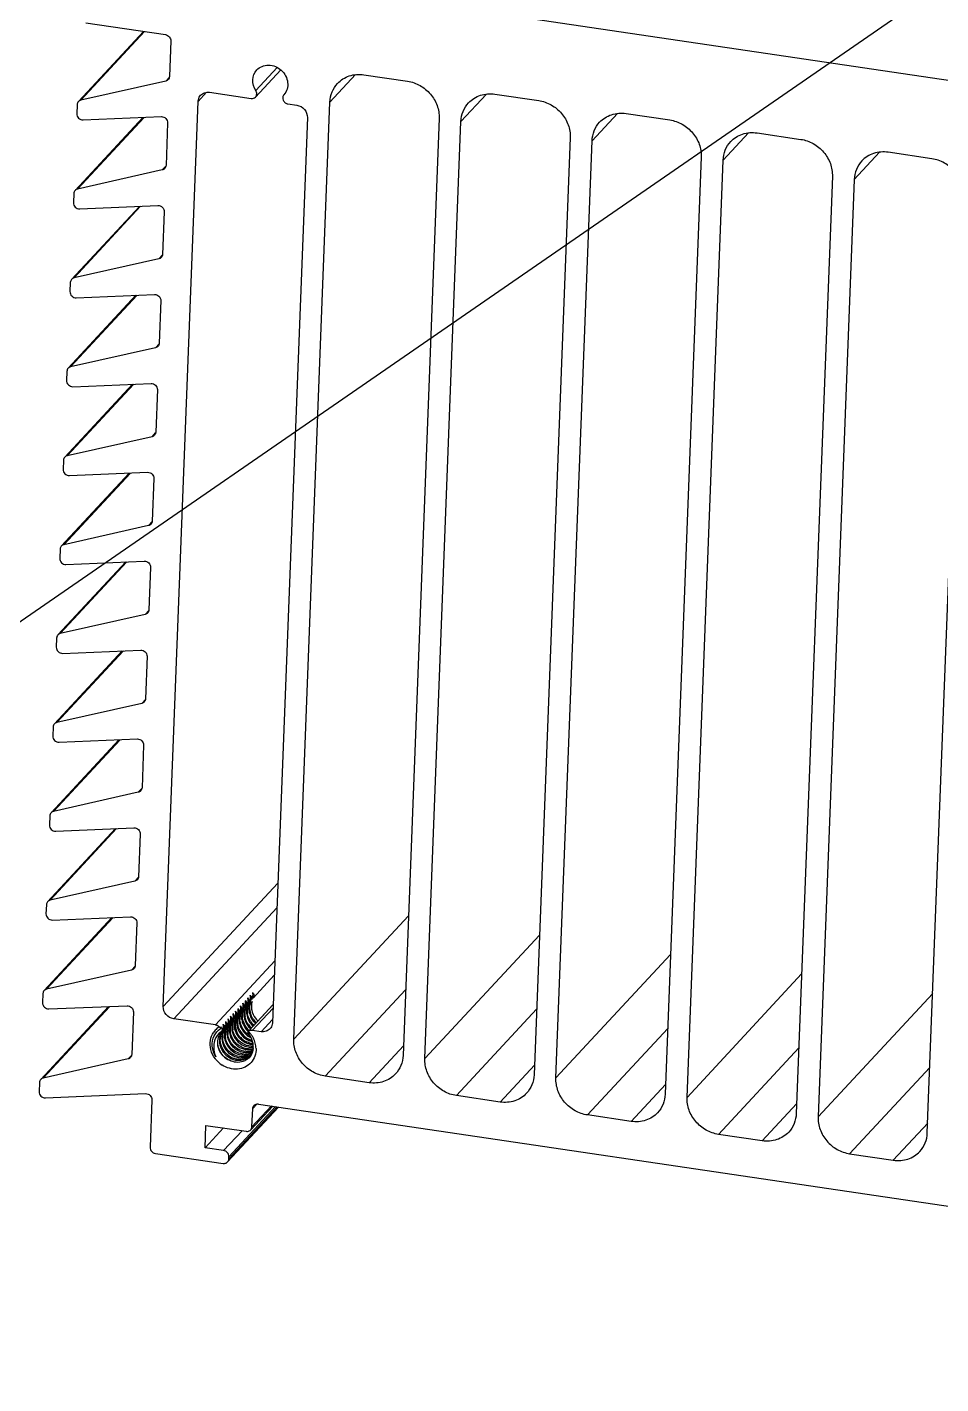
# Model space of a CAD drawing. Extents: x -425 to 6552, y -3049 to 3105.
# Drawn here: x 191.23 to 223.07, y -2751.08 to -2703.76 of the extents above; entities that cross this region are included whole.
import ezdxf

# ---------------------------------------------------------------- set-up
doc = ezdxf.new("R2010")
doc.units = 0
doc.layers.get('0').update_dxf_attribs({"linetype": 'CONTINUOUS'})
doc.layers.add('DIM', color=1, linetype='CONTINUOUS')

msp = doc.modelspace()

# ---------------------------------------------------------------- linework, layer by layer
at = {"color": 7, "linetype": 'CONTINUOUS'}
for p, q in [((245.513, -2708.902), (194.127, -2701.299)), ((195.286, -2703.912), (193.015, -2706.359)), ((193.1, -2706.31), (195.321, -2703.917)), ((193.273, -2703.614), (196.051, -2704.025)), ((196.234, -2704.24), (196.186, -2705.487)), ((200.066, -2705.253), (199.186, -2706.2)), ((199.197, -2705.975), (199.945, -2705.17)), ((196.057, -2705.644), (193.1, -2706.31)), ((196.057, -2705.644), (196.184, -2705.507)), ((201.779, -2706.375), (202.666, -2705.42)), ((202.964, -2705.424), (204.487, -2705.649)), ((197.186, -2706.353), (197.48, -2706.036)), ((197.582, -2706.036), (199.033, -2706.251)), ((206.347, -2707.051), (207.234, -2706.096)), ((207.532, -2706.1), (209.055, -2706.325)), ((192.971, -2706.467), (192.959, -2706.784)), ((195.971, -2737.916), (197.186, -2706.353)), ((200.317, -2706.441), (200.627, -2706.487)), ((200.521, -2739.059), (201.779, -2706.375)), ((210.915, -2707.727), (211.801, -2706.772)), ((212.1, -2706.775), (213.622, -2707.001)), ((195.259, -2706.912), (192.896, -2709.459)), ((192.981, -2709.411), (195.301, -2706.911)), ((193.179, -2707.001), (195.905, -2706.885)), ((196.124, -2707.102), (196.067, -2708.588)), ((200.993, -2706.916), (199.777, -2738.479)), ((205.586, -2706.939), (204.327, -2739.622)), ((205.088, -2739.735), (206.347, -2707.051)), ((210.153, -2707.614), (208.895, -2740.298)), ((209.656, -2740.41), (210.915, -2707.727)), ((215.482, -2708.403), (216.369, -2707.447)), ((216.667, -2707.451), (218.19, -2707.676)), ((220.05, -2709.079), (220.937, -2708.123)), ((222.757, -2708.352), (221.235, -2708.127)), ((195.938, -2708.744), (196.065, -2708.608)), ((214.721, -2708.29), (213.462, -2740.974)), ((214.224, -2741.086), (215.482, -2708.403)), ((195.938, -2708.744), (192.981, -2709.411)), ((219.289, -2708.966), (218.03, -2741.649)), ((220.05, -2709.079), (218.791, -2741.762)), ((192.852, -2709.567), (192.84, -2709.884)), ((222.598, -2742.325), (223.856, -2709.642)), ((195.14, -2710.013), (192.776, -2712.559)), ((192.861, -2712.511), (195.182, -2710.011)), ((193.059, -2710.101), (195.785, -2709.985)), ((196.005, -2710.202), (195.947, -2711.688)), ((195.819, -2711.844), (192.861, -2712.511)), ((195.819, -2711.844), (195.945, -2711.708)), ((192.732, -2712.667), (192.72, -2712.984)), ((195.02, -2713.113), (192.657, -2715.66)), ((192.742, -2715.611), (195.062, -2713.111)), ((192.94, -2713.201), (195.666, -2713.086)), ((195.885, -2713.302), (195.828, -2714.788)), ((195.699, -2714.944), (195.826, -2714.808)), ((195.699, -2714.944), (192.742, -2715.611)), ((192.613, -2715.768), (192.601, -2716.085)), ((194.901, -2716.213), (192.537, -2718.76)), ((192.623, -2718.711), (194.943, -2716.211)), ((192.82, -2716.302), (195.546, -2716.186)), ((195.766, -2716.403), (195.709, -2717.888)), ((195.58, -2718.045), (192.623, -2718.711)), ((195.58, -2718.045), (195.706, -2717.908)), ((192.494, -2718.868), (192.481, -2719.185)), ((194.782, -2719.313), (192.418, -2721.86)), ((192.503, -2721.812), (194.824, -2719.312)), ((192.701, -2719.402), (195.427, -2719.286)), ((195.647, -2719.503), (195.589, -2720.989)), ((195.46, -2721.145), (195.587, -2721.009)), ((195.46, -2721.145), (192.503, -2721.812)), ((194.662, -2722.414), (192.299, -2724.96)), ((192.374, -2721.968), (192.362, -2722.285)), ((192.384, -2724.912), (194.704, -2722.412)), ((192.582, -2722.502), (195.308, -2722.386)), ((195.527, -2722.603), (195.47, -2724.089)), ((195.341, -2724.245), (192.384, -2724.912)), ((195.341, -2724.245), (195.468, -2724.109)), ((192.255, -2725.068), (192.243, -2725.385)), ((194.543, -2725.514), (192.179, -2728.061)), ((192.264, -2728.012), (194.585, -2725.512)), ((192.462, -2725.602), (195.188, -2725.487)), ((195.408, -2725.703), (195.351, -2727.189)), ((195.222, -2727.345), (192.264, -2728.012)), ((195.222, -2727.345), (195.348, -2727.209)), ((192.136, -2728.169), (192.123, -2728.486)), ((192.343, -2728.703), (195.069, -2728.587)), ((194.424, -2728.614), (192.06, -2731.161)), ((192.145, -2731.112), (194.465, -2728.612)), ((195.288, -2728.804), (195.231, -2730.289)), ((195.102, -2730.446), (192.145, -2731.112)), ((195.102, -2730.446), (195.229, -2730.309)), ((192.016, -2731.269), (192.004, -2731.586)), ((194.304, -2731.714), (191.94, -2734.261)), ((192.026, -2734.213), (194.346, -2731.713)), ((192.224, -2731.803), (194.949, -2731.687)), ((195.169, -2731.904), (195.112, -2733.39)), ((194.983, -2733.546), (192.026, -2734.213)), ((194.983, -2733.546), (195.109, -2733.41)), ((195.971, -2737.916), (199.965, -2733.613)), ((191.897, -2734.369), (191.885, -2734.686)), ((196.337, -2738.346), (199.932, -2734.473)), ((194.185, -2734.815), (191.821, -2737.361)), ((191.906, -2737.313), (194.227, -2734.813)), ((192.104, -2734.903), (194.83, -2734.787)), ((195.05, -2735.004), (194.992, -2736.49)), ((200.521, -2739.059), (204.514, -2734.756)), ((205.088, -2739.735), (209.082, -2735.432)), ((209.656, -2740.41), (213.65, -2736.107)), ((194.864, -2736.646), (194.99, -2736.51)), ((197.788, -2738.561), (199.86, -2736.328)), ((194.864, -2736.646), (191.906, -2737.313)), ((199.099, -2737.621), (199.841, -2736.822)), ((214.224, -2741.086), (218.217, -2736.783)), ((191.777, -2737.469), (191.765, -2737.786)), ((201.619, -2740.348), (204.415, -2737.336)), ((218.791, -2741.762), (222.785, -2737.459)), ((194.065, -2737.915), (191.702, -2740.462)), ((191.787, -2740.413), (194.107, -2737.913)), ((191.985, -2738.003), (194.711, -2737.888)), ((199.802, -2737.851), (198.966, -2738.751)), ((199.066, -2737.742), (199.01, -2737.803)), ((199.073, -2738.751), (199.797, -2737.971)), ((206.187, -2741.024), (208.983, -2738.012)), ((194.93, -2738.104), (194.873, -2739.59)), ((197.788, -2738.561), (196.337, -2738.346)), ((199.382, -2738.796), (199.782, -2738.366)), ((199.382, -2738.796), (199.073, -2738.751)), ((210.755, -2741.7), (213.55, -2738.688)), ((203.142, -2740.574), (204.34, -2739.283)), ((215.322, -2742.376), (218.118, -2739.364)), ((194.744, -2739.746), (191.787, -2740.413)), ((194.744, -2739.746), (194.871, -2739.61)), ((203.142, -2740.574), (201.619, -2740.348)), ((207.71, -2741.249), (208.908, -2739.958)), ((219.89, -2743.052), (222.686, -2740.039)), ((191.658, -2740.57), (191.646, -2740.887)), ((212.277, -2741.925), (213.475, -2740.634)), ((191.865, -2741.104), (195.358, -2740.955)), ((195.578, -2741.172), (195.514, -2742.826)), ((199.088, -2741.476), (199.235, -2741.318)), ((199.285, -2741.318), (237.349, -2746.95)), ((207.71, -2741.249), (206.187, -2741.024)), ((216.845, -2742.601), (218.043, -2741.31)), ((199.99, -2741.422), (198.211, -2743.339)), ((198.255, -2743.231), (199.941, -2741.415)), ((198.257, -2743.157), (199.882, -2741.406)), ((199.787, -2741.392), (199.02, -2742.219)), ((199.063, -2742.111), (199.738, -2741.385)), ((199.063, -2742.111), (199.088, -2741.476)), ((212.277, -2741.925), (210.755, -2741.7)), ((197.427, -2742.846), (197.457, -2742.062)), ((197.427, -2742.846), (198.071, -2742.152)), ((197.457, -2742.062), (198.866, -2742.27)), ((198.074, -2742.942), (198.718, -2742.248)), ((221.412, -2743.277), (222.611, -2741.986)), ((216.845, -2742.601), (215.322, -2742.376)), ((195.697, -2743.041), (198.057, -2743.39)), ((198.074, -2742.942), (197.427, -2742.846)), ((198.255, -2743.231), (198.257, -2743.157)), ((219.89, -2743.052), (221.412, -2743.277))]:
    msp.add_line(p, q, dxfattribs=at)
for centre, radius, start, end in [((198.742, -2737.607), 0.271, 12.8771, 18.2275), ((198.731, -2737.609), 0.283, 7.8203, 12.8852), ((198.726, -2737.61), 0.288, 2.9397, 7.8266), ((198.828, -2737.515), 0.271, 12.8771, 18.2275), ((198.814, -2737.518), 0.286, 2.9188, 12.8566), ((198.315, -2738.067), 0.271, 12.95, 18.2282), ((198.304, -2738.07), 0.282, 7.945, 12.9577), ((198.298, -2738.07), 0.288, 3.1011, 7.9511), ((198.401, -2737.975), 0.271, 12.8771, 18.2275), ((198.389, -2737.978), 0.283, 7.8203, 12.8852), ((198.384, -2737.978), 0.288, 2.9397, 7.8266), ((199.177, -2738.362), 0.561, 145.7705, 153.1678), ((199.165, -2738.353), 0.546, 138.22, 145.7736), ((199.268, -2738.272), 0.567, 153.7739, 161.3307), ((199.306, -2738.244), 0.577, 160.3379, 167.5938), ((198.486, -2737.883), 0.271, 12.8771, 18.2275), ((198.475, -2737.886), 0.283, 7.8203, 12.8852), ((198.469, -2737.886), 0.288, 2.9397, 7.8266), ((198.639, -2737.883), 0.159, 318.1649, 324.727), ((199.263, -2738.27), 0.562, 146.1315, 153.7778), ((199.25, -2738.261), 0.546, 138.224, 146.1358), ((199.363, -2738.183), 0.577, 160.3375, 167.5854), ((199.417, -2738.157), 0.603, 168.7723, 175.8726), ((199.352, -2738.18), 0.565, 152.9925, 160.3046), ((199.394, -2738.153), 0.579, 161.3859, 168.7714), ((198.571, -2737.791), 0.271, 12.8771, 18.2275), ((198.56, -2737.793), 0.283, 7.8203, 12.8852), ((198.555, -2737.794), 0.288, 2.9397, 7.8266), ((198.724, -2737.791), 0.159, 318.1649, 324.727), ((199.382, -2738.149), 0.567, 153.7882, 161.3505), ((199.347, -2738.177), 0.56, 145.6803, 152.9955), ((199.492, -2738.098), 0.621, 175.8723, 182.8181), ((199.473, -2738.096), 0.603, 168.7723, 175.8726), ((199.45, -2738.092), 0.579, 161.3859, 168.7714), ((199.336, -2738.169), 0.546, 138.2191, 145.6832), ((199.518, -2738.066), 0.618, 175.0116, 182.0028), ((199.439, -2738.088), 0.567, 153.7882, 161.3505), ((199.5, -2738.065), 0.601, 167.8949, 175.0118), ((199.478, -2738.06), 0.578, 160.5788, 167.8936), ((198.657, -2737.699), 0.271, 12.8771, 18.2275), ((198.646, -2737.701), 0.283, 7.8203, 12.8852), ((198.64, -2737.702), 0.288, 2.9397, 7.8266), ((198.81, -2737.699), 0.159, 318.1649, 324.727), ((199.434, -2738.086), 0.562, 146.1395, 153.7921), ((199.575, -2738.006), 0.618, 175.0116, 182.0028), ((199.597, -2738.005), 0.641, 182.023, 188.8162), ((199.557, -2738.004), 0.601, 167.8949, 175.0118), ((199.421, -2738.077), 0.546, 138.2241, 146.1438), ((199.633, -2737.973), 0.648, 185.0594, 191.8003), ((199.57, -2737.969), 0.584, 163.4917, 170.9759), ((198.895, -2737.607), 0.159, 318.1649, 324.727), ((199.656, -2737.913), 0.615, 170.966, 178.0859), ((199.626, -2737.909), 0.584, 163.4917, 170.9759), ((198.98, -2737.515), 0.16, 318.1732, 323.8086), ((197.888, -2738.528), 0.271, 12.8771, 18.2275), ((197.877, -2738.53), 0.283, 7.8203, 12.8852), ((197.871, -2738.531), 0.288, 2.9397, 7.8266), ((197.973, -2738.435), 0.271, 12.9316, 18.228), ((197.962, -2738.438), 0.282, 7.9153, 12.9395), ((197.957, -2738.439), 0.288, 3.0653, 7.9214), ((198.749, -2738.822), 0.561, 145.7679, 153.1836), ((198.737, -2738.814), 0.546, 138.2199, 145.7708), ((198.839, -2738.732), 0.566, 153.1404, 160.5122), ((198.88, -2738.705), 0.578, 160.596, 167.9352), ((198.059, -2738.343), 0.271, 12.8771, 18.2275), ((198.048, -2738.346), 0.283, 7.8203, 12.8852), ((198.042, -2738.347), 0.288, 2.9397, 7.8266), ((198.211, -2738.344), 0.159, 318.1649, 324.727), ((198.835, -2738.73), 0.561, 145.761, 153.1435), ((198.868, -2738.701), 0.566, 153.1642, 160.5617), ((198.959, -2738.649), 0.601, 167.9365, 175.0788), ((198.823, -2738.722), 0.546, 138.2199, 145.764), ((198.936, -2738.644), 0.578, 160.596, 167.9352), ((198.994, -2738.618), 0.607, 171.3072, 177.619), ((198.925, -2738.64), 0.566, 153.1642, 160.5617), ((198.144, -2738.251), 0.271, 12.9412, 18.2281), ((198.133, -2738.254), 0.282, 7.9308, 12.9489), ((198.128, -2738.255), 0.288, 3.0841, 7.9368), ((198.297, -2738.252), 0.159, 318.1648, 324.747), ((198.92, -2738.638), 0.561, 145.7683, 153.1673), ((199.051, -2738.557), 0.607, 171.3072, 177.619), ((199.035, -2738.555), 0.592, 164.8832, 171.3069), ((198.908, -2738.63), 0.546, 138.2199, 145.7713), ((199.016, -2738.55), 0.572, 158.2995, 164.8819), ((199.091, -2738.527), 0.619, 175.0815, 182.0639), ((199.073, -2738.525), 0.601, 167.9392, 175.082), ((199.006, -2738.546), 0.562, 145.0063, 158.27), ((199.051, -2738.52), 0.578, 160.5983, 167.938), ((198.23, -2738.159), 0.271, 12.8771, 18.2275), ((198.215, -2738.162), 0.286, 2.9188, 12.8566), ((198.382, -2738.16), 0.159, 318.1649, 324.727), ((199.039, -2738.517), 0.566, 153.1658, 160.564), ((199.147, -2738.466), 0.619, 175.0815, 182.0639), ((199.17, -2738.465), 0.641, 182.0838, 188.8247), ((199.13, -2738.464), 0.601, 167.9392, 175.082), ((199.107, -2738.46), 0.578, 160.5983, 167.938), ((198.994, -2738.538), 0.547, 138.2125, 144.9809), ((199.176, -2738.435), 0.618, 175.0411, 182.028), ((199.199, -2738.434), 0.641, 182.0484, 188.8387), ((199.159, -2738.433), 0.601, 167.9157, 175.0414), ((199.096, -2738.456), 0.566, 153.1658, 160.564), ((199.136, -2738.428), 0.578, 160.591, 167.9143), ((198.471, -2738.071), 0.155, 318.161, 327.0345), ((199.091, -2738.454), 0.561, 145.7691, 153.1689), ((199.125, -2738.425), 0.566, 153.1648, 160.557), ((199.233, -2738.374), 0.618, 175.0411, 182.028), ((199.256, -2738.373), 0.641, 182.0484, 188.8387), ((199.215, -2738.372), 0.601, 167.9157, 175.0414), ((199.079, -2738.446), 0.546, 138.2199, 145.7721), ((199.192, -2738.368), 0.578, 160.591, 167.9143), ((199.264, -2738.343), 0.621, 175.8452, 182.7891), ((199.25, -2738.342), 0.606, 171.3656, 175.835), ((199.181, -2738.364), 0.566, 153.1648, 160.557), ((199.239, -2738.34), 0.595, 168.7272, 171.3598), ((199.223, -2738.337), 0.579, 161.3661, 168.7473), ((198.553, -2737.975), 0.159, 318.1649, 324.727), ((199.211, -2738.333), 0.567, 153.7739, 161.3307), ((199.321, -2738.282), 0.621, 175.8452, 182.7891), ((199.344, -2738.28), 0.644, 182.8087, 189.5613), ((199.302, -2738.281), 0.603, 168.7482, 175.8454), ((199.377, -2738.274), 0.678, 189.6004, 202.581), ((199.279, -2738.276), 0.579, 161.3661, 168.7473), ((199.346, -2738.25), 0.617, 174.6628, 181.5906), ((199.329, -2738.249), 0.6, 167.5952, 174.663), ((199.417, -2738.239), 0.689, 194.9064, 207.6529), ((199.402, -2738.19), 0.617, 174.644, 181.565), ((199.425, -2738.189), 0.64, 181.5849, 188.3106), ((199.385, -2738.188), 0.6, 167.5867, 174.6442), ((199.435, -2738.158), 0.621, 175.8723, 182.8181), ((199.458, -2738.157), 0.644, 182.8376, 189.5908), ((199.515, -2738.096), 0.644, 182.8376, 189.5908), ((199.541, -2738.065), 0.641, 182.023, 188.8162), ((199.611, -2738.043), 0.716, 215.1039, 228.1156), ((199.698, -2737.95), 0.717, 217.288, 223.5494), ((199.695, -2737.953), 0.713, 223.5637, 227.938), ((199.754, -2737.889), 0.717, 217.288, 223.5494), ((199.751, -2737.892), 0.713, 223.5636, 227.848), ((199.457, -2738.342), 0.0818, 140.9082, 151.3227), ((199.628, -2738.158), 0.0818, 140.9084, 151.333), ((198.283, -2739.196), 0.673, 137.9641, 145.2825), ((198.287, -2739.2), 0.679, 124.2276, 137.9534), ((197.759, -2738.761), 0.203, 74.1966, 81.538), ((198.37, -2739.301), 0.637, 144.7589, 151.9898), ((197.755, -2738.773), 0.215, 60.9015, 74.1794), ((198.361, -2739.296), 0.627, 130.4333, 144.7173), ((198.282, -2739.193), 0.67, 122.9877, 124.1941), ((198.372, -2739.155), 0.51, 138.2503, 145.1409), ((198.316, -2739.213), 0.632, 121.5589, 125.0032), ((198.35, -2739.282), 0.609, 123.2173, 130.406), ((198.498, -2739.101), 0.566, 153.4464, 160.9034), ((197.711, -2738.713), 0.277, 8.0239, 18.1824), ((198.493, -2739.099), 0.561, 145.9413, 153.4499), ((198.526, -2739.069), 0.566, 153.1866, 160.621), ((197.902, -2738.73), 0.122, 339.3692, 347.1406), ((198.635, -2739.019), 0.619, 175.2558, 182.315), ((198.617, -2739.017), 0.601, 168.049, 175.2563), ((198.481, -2739.09), 0.546, 138.2219, 145.9449), ((198.594, -2739.012), 0.578, 160.6559, 168.0476), ((198.663, -2738.987), 0.618, 174.9451, 181.9074), ((198.583, -2739.009), 0.566, 153.1866, 160.621), ((197.802, -2738.62), 0.271, 12.8771, 18.2275), ((197.791, -2738.622), 0.283, 7.8203, 12.8852), ((197.954, -2738.62), 0.16, 318.1732, 323.8086), ((198.578, -2739.006), 0.561, 145.7708, 153.1896), ((198.612, -2738.977), 0.566, 153.605, 160.5162), ((198.719, -2738.926), 0.618, 174.9451, 181.9074), ((198.742, -2738.925), 0.641, 181.9277, 188.7016), ((198.702, -2738.925), 0.6, 167.8483, 174.9453), ((198.566, -2738.998), 0.546, 138.2199, 145.7737), ((198.679, -2738.92), 0.577, 160.5495, 167.847), ((198.75, -2738.895), 0.619, 175.2383, 182.2948), ((198.773, -2738.894), 0.642, 182.3155, 189.1458), ((198.732, -2738.894), 0.601, 168.0355, 175.2388), ((198.668, -2738.916), 0.566, 153.1425, 160.5158), ((198.709, -2738.889), 0.578, 160.6465, 168.0341), ((198.04, -2738.528), 0.159, 318.1649, 324.727), ((198.664, -2738.914), 0.561, 145.7618, 153.1455), ((198.697, -2738.885), 0.566, 153.1806, 160.6116), ((198.806, -2738.834), 0.619, 175.2383, 182.2948), ((198.829, -2738.833), 0.642, 182.3155, 189.1458), ((198.788, -2738.833), 0.601, 168.0355, 175.2388), ((198.652, -2738.906), 0.546, 138.2199, 145.7649), ((198.765, -2738.828), 0.578, 160.6465, 168.0341), ((198.834, -2738.803), 0.618, 174.9367, 181.8971), ((198.857, -2738.802), 0.641, 181.9174, 188.6903), ((198.816, -2738.801), 0.6, 167.8424, 174.9369), ((198.754, -2738.824), 0.566, 153.1806, 160.6116), ((198.794, -2738.797), 0.577, 160.5458, 167.8411), ((198.126, -2738.436), 0.159, 318.1647, 324.7855), ((198.783, -2738.793), 0.566, 153.1404, 160.5122), ((198.89, -2738.742), 0.618, 174.9367, 181.8971), ((198.913, -2738.741), 0.641, 181.9174, 188.6903), ((198.873, -2738.741), 0.6, 167.8424, 174.9369), ((198.85, -2738.736), 0.577, 160.5458, 167.8411), ((198.92, -2738.711), 0.619, 175.0783, 182.0597), ((198.943, -2738.71), 0.641, 182.0796, 188.818), ((198.902, -2738.709), 0.601, 167.9365, 175.0788), ((198.976, -2738.65), 0.619, 175.0783, 182.0597), ((198.999, -2738.649), 0.641, 182.0796, 188.818), ((199.013, -2738.619), 0.626, 177.6327, 183.8015), ((199.035, -2738.617), 0.648, 183.7994, 189.8129), ((199.07, -2738.558), 0.626, 177.6327, 183.8015), ((199.091, -2738.557), 0.648, 183.7994, 189.8129), ((199.105, -2738.554), 0.662, 189.8106, 195.7461), ((199.114, -2738.526), 0.641, 182.0838, 188.8247), ((199.148, -2738.52), 0.676, 188.8656, 201.8207), ((199.204, -2738.459), 0.676, 188.8656, 201.8207), ((199.158, -2738.531), 0.72, 212.9488, 224.571), ((199.233, -2738.447), 0.707, 201.8694, 214.5554), ((199.268, -2738.413), 0.713, 208.3138, 233.3957), ((199.185, -2738.502), 0.718, 220.913, 233.8128), ((199.24, -2738.442), 0.716, 214.5445, 233.8249), ((199.441, -2738.227), 0.716, 207.6466, 227.9819), ((199.354, -2738.32), 0.715, 221.5152, 234.0815), ((199.259, -2738.426), 0.698, 233.3807, 239.7535), ((199.315, -2738.365), 0.698, 233.3807, 239.7535), ((199.497, -2738.166), 0.716, 213.8213, 227.8365), ((198.337, -2739.365), 0.784, 35.3431, 42.2301), ((199.344, -2738.333), 0.698, 234.0778, 239.6498), ((199.038, -2738.912), 0.162, 118.9962, 126.9142), ((198.281, -2739.443), 0.933, 33.0168, 45.0775), ((199.526, -2738.135), 0.716, 215.2463, 227.8333), ((199.306, -2738.38), 0.68, 239.7705, 246.2304), ((198.34, -2739.362), 0.78, 32.7296, 35.3449), ((198.347, -2739.358), 0.771, 30.813, 32.729), ((198.354, -2739.354), 0.763, 29.3868, 30.8123), ((198.37, -2739.345), 0.745, 24.9663, 29.3997), ((199.582, -2738.074), 0.716, 221.5422, 227.8333), ((198.301, -2739.431), 0.91, 27.0439, 33.0285), ((199.153, -2738.537), 0.713, 224.535, 232.5867), ((199.147, -2738.545), 0.702, 232.6137, 236.3784), ((199.169, -2738.524), 0.69, 233.7975, 245.7006), ((199.229, -2738.458), 0.697, 233.8157, 240.3904), ((198.943, -2738.821), 0.604, 259.3547, 266.42), ((199.219, -2738.475), 0.677, 240.4094, 247.03), ((199.12, -2738.603), 0.638, 250.1217, 260.9153), ((199.25, -2738.441), 0.68, 239.772, 245.4988), ((199.028, -2738.734), 0.599, 260.6196, 267.6656), ((198.97, -2738.819), 0.575, 267.6627, 274.8419), ((199.215, -2738.485), 0.666, 247.0391, 249.6287), ((199.241, -2738.46), 0.659, 245.468, 255.1136), ((199.207, -2738.508), 0.642, 249.5837, 258.9823), ((198.892, -2738.962), 0.523, 281.3348, 289.2444), ((199.027, -2738.758), 0.575, 267.6627, 274.8419), ((199.114, -2738.642), 0.599, 260.9531, 267.4537), ((198.973, -2738.85), 0.544, 274.8396, 282.3022), ((199.056, -2738.73), 0.572, 267.4729, 274.1632), ((198.867, -2739.007), 0.509, 289.8127, 294.1821), ((198.392, -2739.335), 0.721, 18.9494, 24.9616), ((198.948, -2738.9), 0.524, 281.3399, 287.4327), ((198.895, -2738.972), 0.513, 289.2654, 291.5459), ((198.415, -2739.327), 0.697, 12.8288, 18.9529), ((199.028, -2738.781), 0.552, 274.8658, 278.5477), ((199.112, -2738.663), 0.578, 267.4867, 269.378), ((198.441, -2739.321), 0.671, 8.6613, 12.817), ((198.459, -2739.318), 0.652, 6.4951, 8.652), ((198.474, -2739.316), 0.636, 0.0443, 6.5069), ((198.499, -2739.316), 0.612, 353.4452, 0.0462), ((198.325, -2739.418), 0.883, 20.8267, 27.0267), ((198.345, -2739.411), 0.862, 14.4581, 20.831), ((198.378, -2739.403), 0.828, 7.9943, 14.4614), ((198.407, -2739.398), 0.798, 1.3554, 7.9773), ((198.535, -2739.17), 0.941, 224.8816, 236.8193), ((198.857, -2738.918), 0.6, 260.5154, 267.4909), ((198.799, -2739.002), 0.576, 267.4876, 274.6423), ((198.611, -2739.285), 0.507, 288.9423, 296.7549), ((198.856, -2738.941), 0.576, 267.4876, 274.6423), ((198.802, -2739.033), 0.545, 274.6398, 282.0865), ((198.885, -2738.906), 0.58, 266.416, 273.6947), ((198.697, -2739.194), 0.506, 289.7885, 297.6097), ((198.777, -2739.086), 0.523, 281.3601, 289.264), ((198.726, -2739.162), 0.507, 289.2675, 297.3442), ((198.807, -2739.056), 0.521, 282.1164, 289.7972), ((198.887, -2738.938), 0.548, 273.6915, 281.3026), ((198.782, -2739.101), 0.507, 289.2675, 297.3442), ((198.625, -2739.31), 0.479, 317.1331, 319.5169), ((198.812, -2739.071), 0.506, 289.8009, 297.6229), ((198.789, -2739.115), 0.492, 297.3657, 301.9015)]:
    msp.add_arc(centre, radius, start, end, dxfattribs=at)
for points, knots in [([(196.051, -2704.025), (196.101, -2704.033), (196.197, -2704.087), (196.236, -2704.19), (196.234, -2704.24)], [0, 0, 0, 0, 0.504754, 1, 1, 1, 1]), ([(199.197, -2705.975), (199.126, -2705.865), (199.045, -2705.605), (199.148, -2705.347), (199.231, -2705.257)], [0, 0, 0, 0, 0.516665, 1, 1, 1, 1]), ([(199.231, -2705.257), (199.282, -2705.202), (199.411, -2705.114), (199.725, -2705.058), (200.125, -2705.226), (200.328, -2705.609), (200.302, -2705.927), (200.225, -2706.065), (200.176, -2706.12)], [0, 0, 0, 0, 0.119408, 0.242748, 0.499668, 0.756916, 0.880478, 1, 1, 1, 1]), ([(202.042, -2705.728), (202.153, -2705.608), (202.449, -2705.421), (202.796, -2705.399), (202.964, -2705.424)], [0, 0, 0, 0, 0.489488, 1, 1, 1, 1]), ([(201.779, -2706.375), (201.784, -2706.256), (201.832, -2706.019), (201.962, -2705.814), (202.042, -2705.728)], [0, 0, 0, 0, 0.506006, 1, 1, 1, 1]), ([(204.487, -2705.649), (204.638, -2705.671), (204.937, -2705.777), (205.301, -2706.078), (205.54, -2706.481), (205.591, -2706.79), (205.586, -2706.939)], [0, 0, 0, 0, 0.249771, 0.504441, 0.756562, 1, 1, 1, 1]), ([(197.186, -2706.353), (197.187, -2706.333), (197.197, -2706.255), (197.234, -2706.18), (197.274, -2706.137)], [0, 0, 0, 0, 0.255479, 1, 1, 1, 1]), ([(197.274, -2706.137), (197.311, -2706.097), (197.41, -2706.035), (197.525, -2706.028), (197.582, -2706.036)], [0, 0, 0, 0, 0.489704, 1, 1, 1, 1]), ([(199.033, -2706.251), (199.061, -2706.255), (199.119, -2706.251), (199.168, -2706.22), (199.186, -2706.2)], [0, 0, 0, 0, 0.510051, 1, 1, 1, 1]), ([(199.186, -2706.2), (199.213, -2706.172), (199.245, -2706.091), (199.219, -2706.01), (199.197, -2705.975)], [0, 0, 0, 0, 0.483181, 1, 1, 1, 1]), ([(200.176, -2706.12), (200.154, -2706.145), (200.125, -2706.211), (200.144, -2706.318), (200.213, -2706.405), (200.282, -2706.436), (200.317, -2706.441)], [0, 0, 0, 0, 0.235113, 0.483665, 0.743245, 1, 1, 1, 1]), ([(206.609, -2706.404), (206.72, -2706.284), (207.017, -2706.097), (207.363, -2706.075), (207.532, -2706.1)], [0, 0, 0, 0, 0.489488, 1, 1, 1, 1]), ([(209.055, -2706.325), (209.206, -2706.347), (209.505, -2706.452), (209.869, -2706.754), (210.108, -2707.157), (210.159, -2707.465), (210.153, -2707.614)], [0, 0, 0, 0, 0.249771, 0.504441, 0.756562, 1, 1, 1, 1]), ([(192.959, -2706.784), (192.957, -2706.84), (193.006, -2706.956), (193.123, -2707.003), (193.179, -2707.001)], [0, 0, 0, 0, 0.498599, 1, 1, 1, 1]), ([(200.627, -2706.487), (200.727, -2706.501), (200.919, -2706.609), (200.997, -2706.817), (200.993, -2706.916)], [0, 0, 0, 0, 0.504754, 1, 1, 1, 1]), ([(206.347, -2707.051), (206.352, -2706.932), (206.4, -2706.695), (206.53, -2706.489), (206.609, -2706.404)], [0, 0, 0, 0, 0.506006, 1, 1, 1, 1]), ([(211.177, -2707.08), (211.288, -2706.96), (211.584, -2706.773), (211.931, -2706.75), (212.1, -2706.775)], [0, 0, 0, 0, 0.489488, 1, 1, 1, 1]), ([(195.905, -2706.885), (195.96, -2706.883), (196.077, -2706.93), (196.126, -2707.046), (196.124, -2707.102)], [0, 0, 0, 0, 0.501401, 1, 1, 1, 1]), ([(210.915, -2707.727), (210.919, -2707.607), (210.968, -2707.37), (211.097, -2707.165), (211.177, -2707.08)], [0, 0, 0, 0, 0.506006, 1, 1, 1, 1]), ([(213.622, -2707.001), (213.774, -2707.023), (214.073, -2707.128), (214.437, -2707.43), (214.675, -2707.833), (214.727, -2708.141), (214.721, -2708.29)], [0, 0, 0, 0, 0.249771, 0.504441, 0.756562, 1, 1, 1, 1]), ([(215.482, -2708.403), (215.487, -2708.283), (215.535, -2708.046), (215.665, -2707.841), (215.745, -2707.755)], [0, 0, 0, 0, 0.506006, 1, 1, 1, 1]), ([(215.745, -2707.755), (215.856, -2707.636), (216.152, -2707.449), (216.499, -2707.426), (216.667, -2707.451)], [0, 0, 0, 0, 0.489488, 1, 1, 1, 1]), ([(218.19, -2707.676), (218.341, -2707.699), (218.64, -2707.804), (219.004, -2708.105), (219.243, -2708.509), (219.294, -2708.817), (219.289, -2708.966)], [0, 0, 0, 0, 0.249771, 0.504441, 0.756562, 1, 1, 1, 1]), ([(221.235, -2708.127), (221.066, -2708.102), (220.719, -2708.124), (220.423, -2708.312), (220.312, -2708.431)], [0, 0, 0, 0, 0.510512, 1, 1, 1, 1]), ([(220.312, -2708.431), (220.233, -2708.517), (220.103, -2708.722), (220.054, -2708.959), (220.05, -2709.079)], [0, 0, 0, 0, 0.493994, 1, 1, 1, 1]), ([(223.856, -2709.642), (223.862, -2709.493), (223.811, -2709.185), (223.572, -2708.781), (223.208, -2708.48), (222.909, -2708.375), (222.757, -2708.352)], [0, 0, 0, 0, 0.243438, 0.495559, 0.750229, 1, 1, 1, 1]), ([(192.84, -2709.884), (192.838, -2709.94), (192.887, -2710.056), (193.003, -2710.103), (193.059, -2710.101)], [0, 0, 0, 0, 0.498599, 1, 1, 1, 1]), ([(195.785, -2709.985), (195.841, -2709.983), (195.958, -2710.03), (196.007, -2710.147), (196.005, -2710.202)], [0, 0, 0, 0, 0.501401, 1, 1, 1, 1]), ([(192.72, -2712.984), (192.718, -2713.04), (192.767, -2713.156), (192.884, -2713.204), (192.94, -2713.201)], [0, 0, 0, 0, 0.498599, 1, 1, 1, 1]), ([(195.666, -2713.086), (195.722, -2713.083), (195.838, -2713.131), (195.887, -2713.247), (195.885, -2713.302)], [0, 0, 0, 0, 0.501401, 1, 1, 1, 1]), ([(192.601, -2716.085), (192.599, -2716.14), (192.648, -2716.256), (192.765, -2716.304), (192.82, -2716.302)], [0, 0, 0, 0, 0.498599, 1, 1, 1, 1]), ([(195.546, -2716.186), (195.602, -2716.183), (195.719, -2716.231), (195.768, -2716.347), (195.766, -2716.403)], [0, 0, 0, 0, 0.501401, 1, 1, 1, 1]), ([(192.481, -2719.185), (192.479, -2719.241), (192.529, -2719.357), (192.645, -2719.404), (192.701, -2719.402)], [0, 0, 0, 0, 0.498599, 1, 1, 1, 1]), ([(195.427, -2719.286), (195.483, -2719.284), (195.599, -2719.331), (195.649, -2719.447), (195.647, -2719.503)], [0, 0, 0, 0, 0.501401, 1, 1, 1, 1]), ([(192.362, -2722.285), (192.36, -2722.341), (192.409, -2722.457), (192.526, -2722.504), (192.582, -2722.502)], [0, 0, 0, 0, 0.498599, 1, 1, 1, 1]), ([(195.308, -2722.386), (195.363, -2722.384), (195.48, -2722.431), (195.529, -2722.548), (195.527, -2722.603)], [0, 0, 0, 0, 0.501401, 1, 1, 1, 1]), ([(192.243, -2725.385), (192.241, -2725.441), (192.29, -2725.557), (192.406, -2725.605), (192.462, -2725.602)], [0, 0, 0, 0, 0.498599, 1, 1, 1, 1]), ([(195.188, -2725.487), (195.244, -2725.484), (195.361, -2725.532), (195.41, -2725.648), (195.408, -2725.703)], [0, 0, 0, 0, 0.501401, 1, 1, 1, 1]), ([(192.123, -2728.486), (192.121, -2728.541), (192.17, -2728.658), (192.287, -2728.705), (192.343, -2728.703)], [0, 0, 0, 0, 0.498599, 1, 1, 1, 1]), ([(195.069, -2728.587), (195.125, -2728.584), (195.241, -2728.632), (195.29, -2728.748), (195.288, -2728.804)], [0, 0, 0, 0, 0.501401, 1, 1, 1, 1]), ([(192.004, -2731.586), (192.002, -2731.642), (192.051, -2731.758), (192.168, -2731.805), (192.224, -2731.803)], [0, 0, 0, 0, 0.498599, 1, 1, 1, 1]), ([(194.949, -2731.687), (195.005, -2731.685), (195.122, -2731.732), (195.171, -2731.848), (195.169, -2731.904)], [0, 0, 0, 0, 0.501401, 1, 1, 1, 1]), ([(191.885, -2734.686), (191.882, -2734.742), (191.932, -2734.858), (192.048, -2734.905), (192.104, -2734.903)], [0, 0, 0, 0, 0.498599, 1, 1, 1, 1]), ([(194.83, -2734.787), (194.886, -2734.785), (195.002, -2734.832), (195.052, -2734.949), (195.05, -2735.004)], [0, 0, 0, 0, 0.501401, 1, 1, 1, 1]), ([(199, -2737.522), (199.023, -2737.544), (199.062, -2737.602), (199.044, -2737.673), (199.025, -2737.699)], [0, 0, 0, 0, 0.494533, 1, 1, 1, 1]), ([(199.085, -2737.43), (199.109, -2737.452), (199.148, -2737.511), (199.129, -2737.582), (199.109, -2737.609)], [0, 0, 0, 0, 0.493696, 1, 1, 1, 1]), ([(191.765, -2737.786), (191.763, -2737.842), (191.812, -2737.958), (191.929, -2738.006), (191.985, -2738.003)], [0, 0, 0, 0, 0.498599, 1, 1, 1, 1]), ([(194.711, -2737.888), (194.767, -2737.885), (194.883, -2737.933), (194.932, -2738.049), (194.93, -2738.104)], [0, 0, 0, 0, 0.501401, 1, 1, 1, 1]), ([(196.337, -2738.346), (196.237, -2738.331), (196.045, -2738.223), (195.967, -2738.015), (195.971, -2737.916)], [0, 0, 0, 0, 0.504754, 1, 1, 1, 1]), ([(198.573, -2737.982), (198.595, -2738.004), (198.633, -2738.06), (198.618, -2738.128), (198.601, -2738.155)], [0, 0, 0, 0, 0.496129, 1, 1, 1, 1]), ([(198.658, -2737.89), (198.681, -2737.912), (198.72, -2737.97), (198.702, -2738.041), (198.683, -2738.067)], [0, 0, 0, 0, 0.494533, 1, 1, 1, 1]), ([(198.744, -2737.798), (198.767, -2737.82), (198.806, -2737.878), (198.787, -2737.949), (198.769, -2737.975)], [0, 0, 0, 0, 0.494533, 1, 1, 1, 1]), ([(198.829, -2737.706), (198.852, -2737.728), (198.891, -2737.786), (198.873, -2737.857), (198.854, -2737.883)], [0, 0, 0, 0, 0.494533, 1, 1, 1, 1]), ([(198.914, -2737.614), (198.938, -2737.636), (198.977, -2737.694), (198.958, -2737.765), (198.94, -2737.791)], [0, 0, 0, 0, 0.494533, 1, 1, 1, 1]), ([(198.145, -2738.443), (198.168, -2738.465), (198.207, -2738.523), (198.189, -2738.593), (198.17, -2738.62)], [0, 0, 0, 0, 0.494533, 1, 1, 1, 1]), ([(198.231, -2738.351), (198.254, -2738.372), (198.293, -2738.431), (198.275, -2738.501), (198.256, -2738.528)], [0, 0, 0, 0, 0.494565, 1, 1, 1, 1]), ([(198.316, -2738.259), (198.339, -2738.28), (198.378, -2738.339), (198.36, -2738.409), (198.341, -2738.436)], [0, 0, 0, 0, 0.494533, 1, 1, 1, 1]), ([(198.402, -2738.166), (198.425, -2738.188), (198.464, -2738.247), (198.446, -2738.317), (198.427, -2738.344)], [0, 0, 0, 0, 0.494544, 1, 1, 1, 1]), ([(198.487, -2738.074), (198.51, -2738.096), (198.549, -2738.154), (198.531, -2738.225), (198.512, -2738.252)], [0, 0, 0, 0, 0.494533, 1, 1, 1, 1]), ([(198.622, -2738.471), (198.636, -2738.56), (198.701, -2738.734), (198.826, -2738.871), (198.899, -2738.925)], [0, 0, 0, 0, 0.497483, 1, 1, 1, 1]), ([(198.819, -2738.793), (198.793, -2738.764), (198.701, -2738.641), (198.65, -2738.487), (198.644, -2738.373)], [0, 0, 0, 0, 0.254678, 1, 1, 1, 1]), ([(198.964, -2738.103), (198.982, -2738.22), (199.051, -2738.373), (199.16, -2738.488), (199.19, -2738.515)], [0, 0, 0, 0, 0.746629, 1, 1, 1, 1]), ([(199.777, -2738.479), (199.777, -2738.499), (199.767, -2738.577), (199.73, -2738.652), (199.69, -2738.695)], [0, 0, 0, 0, 0.255479, 1, 1, 1, 1]), ([(197.631, -2739.419), (197.604, -2739.315), (197.592, -2739.1), (197.671, -2738.897), (197.73, -2738.813)], [0, 0, 0, 0, 0.51026, 1, 1, 1, 1]), ([(197.805, -2739.674), (197.736, -2739.563), (197.647, -2739.313), (197.693, -2739.048), (197.747, -2738.937)], [0, 0, 0, 0, 0.512126, 1, 1, 1, 1]), ([(197.953, -2738.863), (197.9, -2738.939), (197.834, -2739.128), (197.868, -2739.323), (197.905, -2739.414)], [0, 0, 0, 0, 0.48751, 1, 1, 1, 1]), ([(197.917, -2739.402), (197.889, -2739.329), (197.86, -2739.175), (197.888, -2739.02), (197.916, -2738.951)], [0, 0, 0, 0, 0.507968, 1, 1, 1, 1]), ([(197.985, -2738.675), (197.981, -2738.67), (197.96, -2738.652), (197.936, -2738.639), (197.917, -2738.631)], [0, 0, 0, 0, 0.233783, 1, 1, 1, 1]), ([(197.974, -2738.627), (197.992, -2738.644), (198.022, -2738.683), (198.026, -2738.734), (198.021, -2738.757)], [0, 0, 0, 0, 0.508373, 1, 1, 1, 1]), ([(198.06, -2738.535), (198.083, -2738.557), (198.123, -2738.616), (198.103, -2738.687), (198.084, -2738.714)], [0, 0, 0, 0, 0.493696, 1, 1, 1, 1]), ([(198.774, -2739.577), (198.625, -2739.571), (198.321, -2739.437), (198.163, -2739.148), (198.139, -2738.996)], [0, 0, 0, 0, 0.493021, 1, 1, 1, 1]), ([(198.195, -2738.935), (198.218, -2739.075), (198.355, -2739.343), (198.621, -2739.486), (198.758, -2739.509)], [0, 0, 0, 0, 0.50441, 1, 1, 1, 1]), ([(198.384, -2739.245), (198.363, -2739.221), (198.286, -2739.118), (198.238, -2738.994), (198.223, -2738.899)], [0, 0, 0, 0, 0.253324, 1, 1, 1, 1]), ([(198.28, -2738.838), (198.297, -2738.952), (198.363, -2739.101), (198.466, -2739.215), (198.495, -2739.241)], [0, 0, 0, 0, 0.746602, 1, 1, 1, 1]), ([(198.528, -2739.214), (198.499, -2739.187), (198.394, -2739.073), (198.327, -2738.923), (198.309, -2738.808)], [0, 0, 0, 0, 0.253412, 1, 1, 1, 1]), ([(198.365, -2738.747), (198.381, -2738.85), (198.464, -2739.051), (198.623, -2739.196), (198.714, -2739.248)], [0, 0, 0, 0, 0.498563, 1, 1, 1, 1]), ([(199.031, -2739.301), (198.927, -2739.297), (198.715, -2739.229), (198.556, -2739.075), (198.497, -2738.984)], [0, 0, 0, 0, 0.489676, 1, 1, 1, 1]), ([(198.929, -2738.791), (198.923, -2738.797), (198.918, -2738.81), (198.917, -2738.822), (198.917, -2738.826)], [0, 0, 0, 0, 0.714919, 1, 1, 1, 1]), ([(199.69, -2738.695), (199.653, -2738.735), (199.554, -2738.797), (199.438, -2738.805), (199.382, -2738.796)], [0, 0, 0, 0, 0.489704, 1, 1, 1, 1]), ([(197.868, -2739.834), (197.839, -2739.805), (197.734, -2739.684), (197.66, -2739.535), (197.631, -2739.419)], [0, 0, 0, 0, 0.254125, 1, 1, 1, 1]), ([(197.808, -2739.002), (197.755, -2739.102), (197.701, -2739.337), (197.756, -2739.568), (197.805, -2739.674)], [0, 0, 0, 0, 0.492873, 1, 1, 1, 1]), ([(197.933, -2739.06), (197.925, -2739.148), (197.95, -2739.331), (198.043, -2739.489), (198.102, -2739.557)], [0, 0, 0, 0, 0.493516, 1, 1, 1, 1]), ([(198.137, -2739.532), (198.076, -2739.464), (197.98, -2739.303), (197.954, -2739.117), (197.962, -2739.028)], [0, 0, 0, 0, 0.506543, 1, 1, 1, 1]), ([(198.016, -2739.044), (198.02, -2739.134), (198.067, -2739.316), (198.181, -2739.466), (198.249, -2739.528)], [0, 0, 0, 0, 0.495409, 1, 1, 1, 1]), ([(198.752, -2739.669), (198.58, -2739.68), (198.216, -2739.537), (198.051, -2739.184), (198.045, -2739.008)], [0, 0, 0, 0, 0.492445, 1, 1, 1, 1]), ([(198.109, -2739.022), (198.132, -2739.174), (198.286, -2739.462), (198.586, -2739.599), (198.734, -2739.608)], [0, 0, 0, 0, 0.506402, 1, 1, 1, 1]), ([(198.849, -2739.485), (198.762, -2739.479), (198.586, -2739.428), (198.443, -2739.314), (198.384, -2739.245)], [0, 0, 0, 0, 0.490158, 1, 1, 1, 1]), ([(198.495, -2739.241), (198.519, -2739.264), (198.617, -2739.344), (198.738, -2739.397), (198.831, -2739.415)], [0, 0, 0, 0, 0.256067, 1, 1, 1, 1]), ([(198.947, -2739.393), (198.909, -2739.392), (198.757, -2739.371), (198.614, -2739.293), (198.528, -2739.214)], [0, 0, 0, 0, 0.243994, 1, 1, 1, 1]), ([(199.107, -2739.386), (199.098, -2739.465), (199.048, -2739.619), (198.935, -2739.735), (198.87, -2739.777)], [0, 0, 0, 0, 0.504783, 1, 1, 1, 1]), ([(198.989, -2739.621), (199.035, -2739.567), (199.08, -2739.48), (199.099, -2739.387), (199.102, -2739.363)], [0, 0, 0, 0, 0.744358, 1, 1, 1, 1]), ([(199.205, -2739.379), (199.207, -2739.469), (199.181, -2739.649), (199.088, -2739.806), (199.03, -2739.872)], [0, 0, 0, 0, 0.506969, 1, 1, 1, 1]), ([(201.619, -2740.348), (201.468, -2740.326), (201.169, -2740.221), (200.805, -2739.919), (200.566, -2739.516), (200.515, -2739.208), (200.521, -2739.059)], [0, 0, 0, 0, 0.249771, 0.504441, 0.756562, 1, 1, 1, 1]), ([(199.03, -2739.872), (198.971, -2739.937), (198.825, -2740.046), (198.468, -2740.142), (198.176, -2740.059), (198.02, -2739.957)], [0, 0, 0, 0, 0.240145, 0.486573, 1, 1, 1, 1]), ([(198.102, -2739.557), (198.128, -2739.587), (198.237, -2739.693), (198.382, -2739.764), (198.493, -2739.784)], [0, 0, 0, 0, 0.256699, 1, 1, 1, 1]), ([(198.531, -2739.754), (198.494, -2739.748), (198.346, -2739.709), (198.213, -2739.618), (198.137, -2739.532)], [0, 0, 0, 0, 0.245241, 1, 1, 1, 1]), ([(198.249, -2739.528), (198.269, -2739.545), (198.348, -2739.609), (198.442, -2739.656), (198.515, -2739.677)], [0, 0, 0, 0, 0.254427, 1, 1, 1, 1]), ([(198.75, -2739.835), (198.676, -2739.86), (198.51, -2739.878), (198.351, -2739.831), (198.278, -2739.794)], [0, 0, 0, 0, 0.487661, 1, 1, 1, 1]), ([(198.493, -2739.784), (198.517, -2739.788), (198.612, -2739.8), (198.709, -2739.788), (198.776, -2739.765)], [0, 0, 0, 0, 0.257388, 1, 1, 1, 1]), ([(198.875, -2739.703), (198.85, -2739.716), (198.741, -2739.762), (198.618, -2739.769), (198.531, -2739.754)], [0, 0, 0, 0, 0.244438, 1, 1, 1, 1]), ([(204.327, -2739.622), (204.322, -2739.742), (204.274, -2739.979), (204.144, -2740.184), (204.065, -2740.269)], [0, 0, 0, 0, 0.506006, 1, 1, 1, 1]), ([(206.187, -2741.024), (206.036, -2741.002), (205.736, -2740.897), (205.373, -2740.595), (205.134, -2740.192), (205.083, -2739.884), (205.088, -2739.735)], [0, 0, 0, 0, 0.249771, 0.504441, 0.756562, 1, 1, 1, 1]), ([(204.065, -2740.269), (203.953, -2740.389), (203.657, -2740.576), (203.31, -2740.598), (203.142, -2740.574)], [0, 0, 0, 0, 0.489488, 1, 1, 1, 1]), ([(208.895, -2740.298), (208.89, -2740.417), (208.841, -2740.654), (208.712, -2740.859), (208.632, -2740.945)], [0, 0, 0, 0, 0.506006, 1, 1, 1, 1]), ([(210.755, -2741.7), (210.603, -2741.678), (210.304, -2741.572), (209.94, -2741.271), (209.702, -2740.868), (209.65, -2740.559), (209.656, -2740.41)], [0, 0, 0, 0, 0.249771, 0.504441, 0.756562, 1, 1, 1, 1]), ([(191.646, -2740.887), (191.644, -2740.942), (191.693, -2741.059), (191.809, -2741.106), (191.865, -2741.104)], [0, 0, 0, 0, 0.498599, 1, 1, 1, 1]), ([(195.358, -2740.955), (195.414, -2740.953), (195.531, -2741), (195.58, -2741.116), (195.578, -2741.172)], [0, 0, 0, 0, 0.501401, 1, 1, 1, 1]), ([(199.131, -2741.368), (199.159, -2741.338), (199.216, -2741.313), (199.271, -2741.316), (199.285, -2741.318)], [0, 0, 0, 0, 0.73877, 1, 1, 1, 1]), ([(208.632, -2740.945), (208.521, -2741.065), (208.225, -2741.252), (207.878, -2741.274), (207.71, -2741.249)], [0, 0, 0, 0, 0.489488, 1, 1, 1, 1]), ([(213.462, -2740.974), (213.458, -2741.093), (213.409, -2741.33), (213.279, -2741.535), (213.2, -2741.621)], [0, 0, 0, 0, 0.506006, 1, 1, 1, 1]), ([(215.322, -2742.376), (215.171, -2742.353), (214.872, -2742.248), (214.508, -2741.947), (214.269, -2741.543), (214.218, -2741.235), (214.224, -2741.086)], [0, 0, 0, 0, 0.249771, 0.504441, 0.756562, 1, 1, 1, 1]), ([(213.2, -2741.621), (213.089, -2741.741), (212.793, -2741.928), (212.446, -2741.95), (212.277, -2741.925)], [0, 0, 0, 0, 0.489488, 1, 1, 1, 1]), ([(218.03, -2741.649), (218.025, -2741.769), (217.977, -2742.006), (217.847, -2742.211), (217.768, -2742.297)], [0, 0, 0, 0, 0.506006, 1, 1, 1, 1]), ([(218.791, -2741.762), (218.785, -2741.911), (218.837, -2742.219), (219.076, -2742.623), (219.439, -2742.924), (219.739, -2743.029), (219.89, -2743.052)], [0, 0, 0, 0, 0.243438, 0.495559, 0.750229, 1, 1, 1, 1]), ([(198.866, -2742.27), (198.88, -2742.272), (198.935, -2742.274), (198.992, -2742.249), (199.02, -2742.219)], [0, 0, 0, 0, 0.26123, 1, 1, 1, 1]), ([(217.768, -2742.297), (217.656, -2742.416), (217.36, -2742.604), (217.013, -2742.626), (216.845, -2742.601)], [0, 0, 0, 0, 0.489488, 1, 1, 1, 1]), ([(222.335, -2742.973), (222.415, -2742.887), (222.544, -2742.682), (222.593, -2742.445), (222.598, -2742.325)], [0, 0, 0, 0, 0.493994, 1, 1, 1, 1]), ([(195.514, -2742.826), (195.512, -2742.875), (195.551, -2742.979), (195.647, -2743.033), (195.697, -2743.041)], [0, 0, 0, 0, 0.495246, 1, 1, 1, 1]), ([(198.257, -2743.157), (198.259, -2743.107), (198.22, -2743.003), (198.124, -2742.949), (198.074, -2742.942)], [0, 0, 0, 0, 0.495246, 1, 1, 1, 1]), ([(221.412, -2743.277), (221.581, -2743.302), (221.928, -2743.279), (222.224, -2743.092), (222.335, -2742.973)], [0, 0, 0, 0, 0.510512, 1, 1, 1, 1]), ([(198.057, -2743.39), (198.071, -2743.392), (198.127, -2743.394), (198.183, -2743.369), (198.211, -2743.339)], [0, 0, 0, 0, 0.26123, 1, 1, 1, 1])]:
    msp.add_open_spline(points, degree=3, knots=knots, dxfattribs=at)
for points in [[(196.143, -2705.595), (196.12, -2705.619), (196.089, -2705.637), (196.057, -2705.644)], [(196.186, -2705.487), (196.185, -2705.526), (196.169, -2705.567), (196.143, -2705.595)], [(193.1, -2706.31), (193.068, -2706.318), (193.037, -2706.335), (193.015, -2706.359)], [(193.015, -2706.359), (192.989, -2706.387), (192.973, -2706.428), (192.971, -2706.467)], [(196.023, -2708.696), (196.001, -2708.72), (195.97, -2708.737), (195.938, -2708.744)], [(196.067, -2708.588), (196.065, -2708.626), (196.05, -2708.667), (196.023, -2708.696)], [(192.896, -2709.459), (192.869, -2709.488), (192.853, -2709.528), (192.852, -2709.567)], [(192.981, -2709.411), (192.949, -2709.418), (192.918, -2709.435), (192.896, -2709.459)], [(195.904, -2711.796), (195.882, -2711.82), (195.85, -2711.837), (195.819, -2711.844)], [(195.947, -2711.688), (195.946, -2711.727), (195.93, -2711.767), (195.904, -2711.796)], [(192.776, -2712.559), (192.75, -2712.588), (192.734, -2712.628), (192.732, -2712.667)], [(192.861, -2712.511), (192.829, -2712.518), (192.798, -2712.535), (192.776, -2712.559)], [(195.828, -2714.788), (195.827, -2714.827), (195.811, -2714.868), (195.784, -2714.896)], [(195.784, -2714.896), (195.762, -2714.92), (195.731, -2714.937), (195.699, -2714.944)], [(192.657, -2715.66), (192.63, -2715.688), (192.615, -2715.729), (192.613, -2715.768)], [(192.742, -2715.611), (192.71, -2715.618), (192.679, -2715.636), (192.657, -2715.66)], [(195.665, -2717.996), (195.643, -2718.02), (195.612, -2718.038), (195.58, -2718.045)], [(195.709, -2717.888), (195.707, -2717.927), (195.691, -2717.968), (195.665, -2717.996)], [(192.537, -2718.76), (192.511, -2718.788), (192.495, -2718.829), (192.494, -2718.868)], [(192.623, -2718.711), (192.591, -2718.719), (192.56, -2718.736), (192.537, -2718.76)], [(195.589, -2720.989), (195.588, -2721.027), (195.572, -2721.068), (195.546, -2721.097)], [(195.546, -2721.097), (195.523, -2721.121), (195.492, -2721.138), (195.46, -2721.145)], [(192.418, -2721.86), (192.392, -2721.889), (192.376, -2721.929), (192.374, -2721.968)], [(192.503, -2721.812), (192.471, -2721.819), (192.44, -2721.836), (192.418, -2721.86)], [(195.426, -2724.197), (195.404, -2724.221), (195.373, -2724.238), (195.341, -2724.245)], [(195.47, -2724.089), (195.468, -2724.128), (195.453, -2724.168), (195.426, -2724.197)], [(192.299, -2724.96), (192.272, -2724.989), (192.256, -2725.03), (192.255, -2725.068)], [(192.384, -2724.912), (192.352, -2724.919), (192.321, -2724.936), (192.299, -2724.96)], [(195.307, -2727.297), (195.285, -2727.321), (195.254, -2727.338), (195.222, -2727.345)], [(195.351, -2727.189), (195.349, -2727.228), (195.333, -2727.269), (195.307, -2727.297)], [(192.179, -2728.061), (192.153, -2728.089), (192.137, -2728.13), (192.136, -2728.169)], [(192.264, -2728.012), (192.233, -2728.019), (192.201, -2728.037), (192.179, -2728.061)], [(195.187, -2730.397), (195.165, -2730.421), (195.134, -2730.439), (195.102, -2730.446)], [(195.231, -2730.289), (195.23, -2730.328), (195.214, -2730.369), (195.187, -2730.397)], [(192.06, -2731.161), (192.033, -2731.189), (192.018, -2731.23), (192.016, -2731.269)], [(192.145, -2731.112), (192.113, -2731.12), (192.082, -2731.137), (192.06, -2731.161)], [(195.068, -2733.498), (195.046, -2733.522), (195.015, -2733.539), (194.983, -2733.546)], [(195.112, -2733.39), (195.11, -2733.428), (195.094, -2733.469), (195.068, -2733.498)], [(191.94, -2734.261), (191.914, -2734.29), (191.898, -2734.33), (191.897, -2734.369)], [(192.026, -2734.213), (191.994, -2734.22), (191.963, -2734.237), (191.94, -2734.261)], [(194.949, -2736.598), (194.926, -2736.622), (194.895, -2736.639), (194.864, -2736.646)], [(194.992, -2736.49), (194.991, -2736.529), (194.975, -2736.569), (194.949, -2736.598)], [(191.821, -2737.361), (191.795, -2737.39), (191.779, -2737.431), (191.777, -2737.469)], [(191.906, -2737.313), (191.874, -2737.32), (191.843, -2737.337), (191.821, -2737.361)], [(199.054, -2737.668), (199.088, -2737.622), (199.102, -2737.56), (199.099, -2737.503)], [(198.661, -2738.056), (198.67, -2738.026), (198.673, -2737.994), (198.672, -2737.964)], [(198.712, -2738.036), (198.728, -2738.015), (198.74, -2737.989), (198.747, -2737.964)], [(198.747, -2737.964), (198.755, -2737.934), (198.759, -2737.902), (198.757, -2737.872)], [(198.798, -2737.944), (198.814, -2737.923), (198.825, -2737.897), (198.832, -2737.872)], [(198.832, -2737.872), (198.841, -2737.842), (198.844, -2737.81), (198.843, -2737.779)], [(198.883, -2737.852), (198.899, -2737.83), (198.91, -2737.805), (198.918, -2737.779)], [(198.918, -2737.779), (198.926, -2737.75), (198.93, -2737.718), (198.928, -2737.687)], [(198.969, -2737.76), (198.984, -2737.738), (198.996, -2737.713), (199.003, -2737.687)], [(199.018, -2737.74), (198.996, -2737.784), (198.98, -2737.83), (198.97, -2737.878)], [(198.988, -2738.03), (198.983, -2737.979), (198.985, -2737.928), (198.993, -2737.878)], [(199.003, -2737.687), (199.012, -2737.658), (199.015, -2737.626), (199.014, -2737.595)], [(199.042, -2737.893), (199.04, -2737.944), (199.045, -2737.995), (199.055, -2738.045)], [(199.055, -2738.045), (199.076, -2738.145), (199.122, -2738.242), (199.184, -2738.324)], [(199.64, -2738.03), (199.643, -2738.025), (199.646, -2738.019), (199.65, -2738.014)], [(199.725, -2737.938), (199.728, -2737.932), (199.732, -2737.927), (199.736, -2737.922)], [(198.149, -2738.608), (198.157, -2738.579), (198.16, -2738.547), (198.159, -2738.516)], [(198.2, -2738.589), (198.215, -2738.567), (198.227, -2738.541), (198.234, -2738.515)], [(198.234, -2738.515), (198.243, -2738.486), (198.246, -2738.454), (198.244, -2738.423)], [(198.285, -2738.497), (198.301, -2738.475), (198.312, -2738.45), (198.32, -2738.424)], [(198.32, -2738.424), (198.328, -2738.394), (198.331, -2738.363), (198.33, -2738.332)], [(198.371, -2738.405), (198.386, -2738.383), (198.398, -2738.357), (198.405, -2738.331)], [(198.394, -2738.526), (198.401, -2738.483), (198.412, -2738.44), (198.428, -2738.399)], [(198.405, -2738.331), (198.414, -2738.302), (198.417, -2738.27), (198.415, -2738.239)], [(198.456, -2738.313), (198.472, -2738.291), (198.483, -2738.266), (198.49, -2738.24)], [(198.49, -2738.24), (198.499, -2738.21), (198.502, -2738.179), (198.501, -2738.148)], [(198.541, -2738.22), (198.557, -2738.198), (198.569, -2738.173), (198.576, -2738.147)], [(198.576, -2738.147), (198.585, -2738.117), (198.588, -2738.086), (198.586, -2738.055)], [(198.627, -2738.128), (198.643, -2738.107), (198.654, -2738.082), (198.661, -2738.056)], [(198.751, -2738.417), (198.738, -2738.368), (198.73, -2738.318), (198.729, -2738.268)], [(198.792, -2738.281), (198.807, -2738.382), (198.846, -2738.48), (198.902, -2738.565)], [(198.941, -2738.548), (198.882, -2738.464), (198.84, -2738.365), (198.823, -2738.264)], [(198.88, -2738.204), (198.901, -2738.33), (198.962, -2738.453), (199.046, -2738.549)], [(199.026, -2738.454), (198.966, -2738.369), (198.923, -2738.267), (198.907, -2738.164)], [(199.127, -2738.384), (199.065, -2738.303), (199.02, -2738.206), (198.999, -2738.105)], [(199.213, -2738.491), (199.215, -2738.485), (199.219, -2738.479), (199.223, -2738.474)], [(199.298, -2738.399), (199.301, -2738.393), (199.304, -2738.387), (199.308, -2738.382)], [(199.469, -2738.215), (199.472, -2738.209), (199.475, -2738.203), (199.479, -2738.198)], [(197.747, -2738.937), (197.794, -2738.842), (197.867, -2738.756), (197.954, -2738.696)], [(197.917, -2738.631), (197.901, -2738.613), (197.881, -2738.597), (197.86, -2738.585)], [(197.963, -2738.916), (197.947, -2738.962), (197.937, -2739.011), (197.933, -2739.06)], [(197.962, -2739.028), (197.966, -2738.978), (197.976, -2738.929), (197.993, -2738.882)], [(197.991, -2738.815), (198.002, -2738.803), (198.011, -2738.789), (198.016, -2738.773)], [(198.017, -2738.787), (198.039, -2738.763), (198.054, -2738.732), (198.063, -2738.7)], [(198.047, -2738.933), (198.052, -2738.884), (198.062, -2738.835), (198.079, -2738.789)], [(198.063, -2738.7), (198.074, -2738.663), (198.076, -2738.622), (198.071, -2738.584)], [(198.114, -2738.681), (198.13, -2738.659), (198.141, -2738.634), (198.149, -2738.608)], [(198.497, -2738.984), (198.448, -2738.907), (198.412, -2738.818), (198.396, -2738.728)], [(198.468, -2738.734), (198.487, -2738.801), (198.516, -2738.865), (198.554, -2738.923)], [(198.643, -2738.972), (198.592, -2738.913), (198.549, -2738.844), (198.52, -2738.771)], [(198.639, -2738.751), (198.603, -2738.683), (198.577, -2738.608), (198.565, -2738.532)], [(198.751, -2738.535), (198.791, -2738.631), (198.854, -2738.719), (198.931, -2738.789)], [(198.917, -2738.826), (198.917, -2738.83), (198.917, -2738.834), (198.917, -2738.838)], [(198.94, -2738.782), (198.936, -2738.784), (198.932, -2738.787), (198.929, -2738.791)], [(199.073, -2738.751), (199.035, -2738.745), (198.993, -2738.751), (198.959, -2738.77)], [(199.042, -2738.675), (199.044, -2738.669), (199.048, -2738.664), (199.052, -2738.659)], [(199.127, -2738.583), (199.13, -2738.577), (199.133, -2738.572), (199.138, -2738.566)], [(197.905, -2739.414), (197.939, -2739.497), (197.99, -2739.575), (198.054, -2739.639)], [(198.059, -2739.633), (197.998, -2739.566), (197.948, -2739.486), (197.917, -2739.402)], [(198.714, -2739.248), (198.781, -2739.286), (198.855, -2739.313), (198.93, -2739.325)], [(198.758, -2739.13), (198.803, -2739.16), (198.852, -2739.185), (198.903, -2739.204)], [(199.1, -2739.208), (199.026, -2739.203), (198.953, -2739.184), (198.885, -2739.153)], [(198.905, -2739.424), (198.954, -2739.427), (199.003, -2739.424), (199.051, -2739.414)], [(194.829, -2739.698), (194.807, -2739.722), (194.776, -2739.739), (194.744, -2739.746)], [(194.873, -2739.59), (194.871, -2739.629), (194.856, -2739.67), (194.829, -2739.698)], [(198.054, -2739.639), (198.117, -2739.704), (198.194, -2739.758), (198.278, -2739.794)], [(198.278, -2739.794), (198.196, -2739.755), (198.12, -2739.699), (198.059, -2739.633)], [(198.515, -2739.677), (198.585, -2739.697), (198.659, -2739.705), (198.731, -2739.7)], [(198.731, -2739.7), (198.778, -2739.696), (198.825, -2739.686), (198.869, -2739.67)], [(198.734, -2739.608), (198.783, -2739.611), (198.832, -2739.608), (198.88, -2739.599)], [(198.87, -2739.777), (198.832, -2739.801), (198.792, -2739.821), (198.75, -2739.835)], [(198.893, -2739.64), (198.848, -2739.656), (198.8, -2739.666), (198.752, -2739.669)], [(198.84, -2739.738), (198.89, -2739.712), (198.937, -2739.677), (198.976, -2739.636)], [(198.902, -2739.515), (198.949, -2739.512), (198.996, -2739.502), (199.04, -2739.486)], [(191.787, -2740.413), (191.755, -2740.42), (191.724, -2740.438), (191.702, -2740.462)], [(191.702, -2740.462), (191.675, -2740.49), (191.659, -2740.531), (191.658, -2740.57)], [(199.088, -2741.476), (199.089, -2741.438), (199.105, -2741.397), (199.131, -2741.368)], [(199.02, -2742.219), (199.046, -2742.191), (199.062, -2742.15), (199.063, -2742.111)], [(198.211, -2743.339), (198.237, -2743.311), (198.253, -2743.27), (198.255, -2743.231)]]:
    msp.add_open_spline(points, degree=3, dxfattribs=at)
at = {"layer": 'DIM'}
msp.add_line((302.845, -2647.219), (-247.155, -3027.219), dxfattribs=at)

doc.saveas('drawing.dxf')
